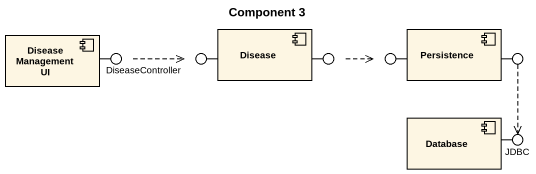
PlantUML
@startuml
title Component 3
component Disease
component Persistence
component "Disease Management UI" as Disease_Management_UI
() " " as lollipop1
() DiseaseController
() " " as lollipop2
() " " as lollipop3
() " " as lollipop4
component "Database" as Database_
() JDBC
Disease_Management_UI -right- lollipop1
Disease -left- DiseaseController
Disease -right- lollipop2
Persistence -left- lollipop3
Persistence -right- lollipop4
Database_ -right- JDBC
lollipop1 .right.> DiseaseController
lollipop2 .right.> lollipop3
lollipop4 ..> JDBC
@enduml
